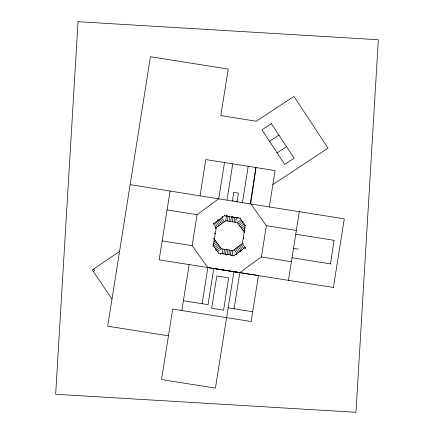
<?xml version="1.0" encoding="UTF-8"?>
<svg xmlns="http://www.w3.org/2000/svg" width="434" height="434" viewBox="0 0 434 434"><rect width="100%" height="100%" fill="white"/><g stroke="black" fill="none" stroke-linecap="round" stroke-linejoin="round"><path stroke-width="0.65" d="M170.085 190.987L159.159 259.847L239.856 272.612L261.398 256.971L266.362 225.675L250.722 203.785L255.957 167.551L250.217 203.703M330.502 263.899L334.061 240.311M181.851 310.522L189.137 264.604M202.098 303.702L207.832 267.572L192.143 245.671L197.063 214.678L218.758 198.712L224.497 162.544M200.063 195.745L205.803 159.576L275.107 170.589L269.34 206.937L344.287 218.834L333.35 287.726M213.891 239.031L213.94 238.727M214.765 233.525L214.814 233.221M215.638 228.018L215.687 227.714L215.942 228.067M214.195 239.08L214.244 238.776M215.118 233.27L214.77 233.492M213.322 245.856L216.208 227.671L225.707 220.776L237.295 222.615L244.19 232.109M213.778 268.516L208.049 304.646L183.403 300.735M218.335 253.581L218.378 253.288M224.362 215.573L224.411 215.275L224.541 215.53M227.02 200.02L232.754 163.868M225.707 220.776L226.445 216.11M226.673 215.552L226.906 216.061L226.982 215.6M226.694 215.633L226.917 215.986L226.939 215.671M220.857 253.988L220.629 253.64L220.884 253.993M222.181 253.684L222.919 249.018M227.362 221.036L228.1 216.376M223.835 253.944L224.579 249.279M229.016 221.302L229.76 216.637M232.412 200.877L233.763 192.37L238.418 193.108L237.067 201.615M232.998 200.969L233.069 200.535M225.49 254.205L226.233 249.545M230.671 221.562L231.414 216.902M232.179 216.425L232.412 216.935L232.483 216.474M227.15 254.47L227.888 249.805M232.326 221.828L233.069 217.163M236.492 201.522L236.557 201.088M236.552 201.555L237.018 201.609M228.805 254.731L229.543 250.071M233.986 222.089L234.723 217.429M230.459 254.997L231.197 250.331M235.64 222.354L236.378 217.689M237.686 217.298L237.919 217.808L237.989 217.347M232.114 255.257L232.857 250.597L242.351 243.702L245.237 225.517M242.47 202.472L248.21 166.309M240.176 218.08L240.224 217.787M234.176 256.098L234.224 255.8M242.568 243.61L242.617 243.306M244.315 232.597L244.364 232.293M242.877 243.658L242.921 243.349M243.751 238.152L243.799 237.843M244.624 232.646L244.673 232.336M234.089 308.775L239.823 272.633L207.832 267.572M288.426 280.321L299.319 211.694M222.257 216.81L222.669 216.897M218.183 220.157L217.77 220.071M237.295 222.615L241.114 219.843M213.718 241.803L215.356 240.615M238.282 223.971L242.101 221.199M242.611 221.687L242.986 221.416L242.79 221.942M213.067 244.353L216.344 241.971M239.264 225.327L243.083 222.555M213.506 246.105L217.326 243.328M240.252 226.684L244.071 223.911M214.488 247.461L218.313 244.684M241.233 228.04L245.058 225.268M245.519 225.555L245.763 225.382L245.47 225.349M215.476 248.818L219.295 246.04M242.221 229.396L244.95 227.416M215.872 249.702L215.454 249.658L215.888 249.729M216.457 250.174L220.282 247.396M243.203 230.752L244.841 229.564M217.445 251.53L221.264 248.758L232.857 250.597M235.868 254.492L236.275 254.579M245.324 248.009L244.917 247.922M119.551 251.416L92.252 269.964L111.999 299.026M269.525 141.359L278.943 135.153M277.114 152.876L286.532 146.67M272.894 184.531L328.055 148.189L293.932 96.402L256.261 121.227L220.83 115.607L228.219 69.055L150.452 56.718L107.686 326.184L168.463 335.829M93.218 271.386L94.617 270.534L93.679 268.993M293.498 248.362L298.212 249.111M216.089 268.885L258.447 275.563L251.156 321.523L172.705 309.073L161.519 379.566L215.427 388.121L233.904 271.706L333.393 287.454M130.151 184.651L269.34 206.937M226.662 215.627L226.966 215.676M232.168 216.501L232.472 216.55M237.675 217.374L237.978 217.423M232.119 216.81L232.423 216.859M237.626 217.684L237.93 217.732M167.085 209.92L197.063 214.678M266.362 225.675L296.346 230.432M295.744 234.23L334.099 240.317M215.731 227.459L216.029 227.508M216.067 227.774L215.562 228.007L216.018 228.078L216.208 227.671L213.436 223.852L224.514 215.806L239.969 218.259L245.329 225.642M243.794 237.875L243.441 238.103L243.751 238.12M242.552 243.756L242.845 243.805M292.001 257.785L331.017 263.981M212.796 245.969L213.089 246.018M162.164 240.919L192.143 245.671M261.398 256.971L291.377 261.729M226.136 254.514L226.439 254.563M231.642 255.387L231.946 255.436M226.087 254.818L226.391 254.867M231.593 255.691L231.897 255.74M228.17 307.831L252.707 311.726M242.351 243.702L245.123 247.521L234.045 255.566L218.595 253.114L213.235 245.731M221.573 217.939L224.351 221.763M240.995 244.684L243.767 248.503M220.217 218.926L222.995 222.745M239.639 245.671L242.411 249.49M218.861 219.908L221.638 223.732M238.282 246.653L241.054 250.478M217.505 220.895L220.282 224.714M236.926 247.64L239.698 251.46M216.148 221.882L218.926 225.702M235.57 248.622L238.342 252.447M234.214 249.61L236.986 253.429M214.369 239.259L221.264 248.758M214.819 222.848L217.564 226.684M78.044 21.7L55.655 394.256L355.956 412.3L378.345 39.744L78.044 21.7M226.928 288.93L223.581 310.18L211.683 308.292L216.816 275.97L228.685 277.852L226.928 288.93M213.864 238.711L214.271 239.091L213.864 238.711M214.738 233.204L215.145 233.584L214.738 233.204M220.64 253.564L220.873 254.069L220.64 253.564M226.147 254.438L226.38 254.942L226.147 254.438M231.653 255.311L231.886 255.816L231.653 255.311M242.541 243.29L242.953 243.669L242.541 243.29M243.414 237.783L243.827 238.163L243.414 237.783M244.288 232.277L244.7 232.657L244.288 232.277M213.441 223.119L213.463 223.678L213.441 223.119M217.955 219.843L217.976 220.401L217.955 219.843M222.463 216.566L222.485 217.125L222.463 216.566M215.769 249.431L215.573 249.957L215.769 249.431M236.074 254.243L236.096 254.801L236.074 254.243M240.588 250.971L240.61 251.525L240.588 250.971M245.096 247.695L245.118 248.253L245.096 247.695M271.358 123.641L261.941 129.847L284.699 164.388L294.116 158.182L271.358 123.641"/></g></svg>
